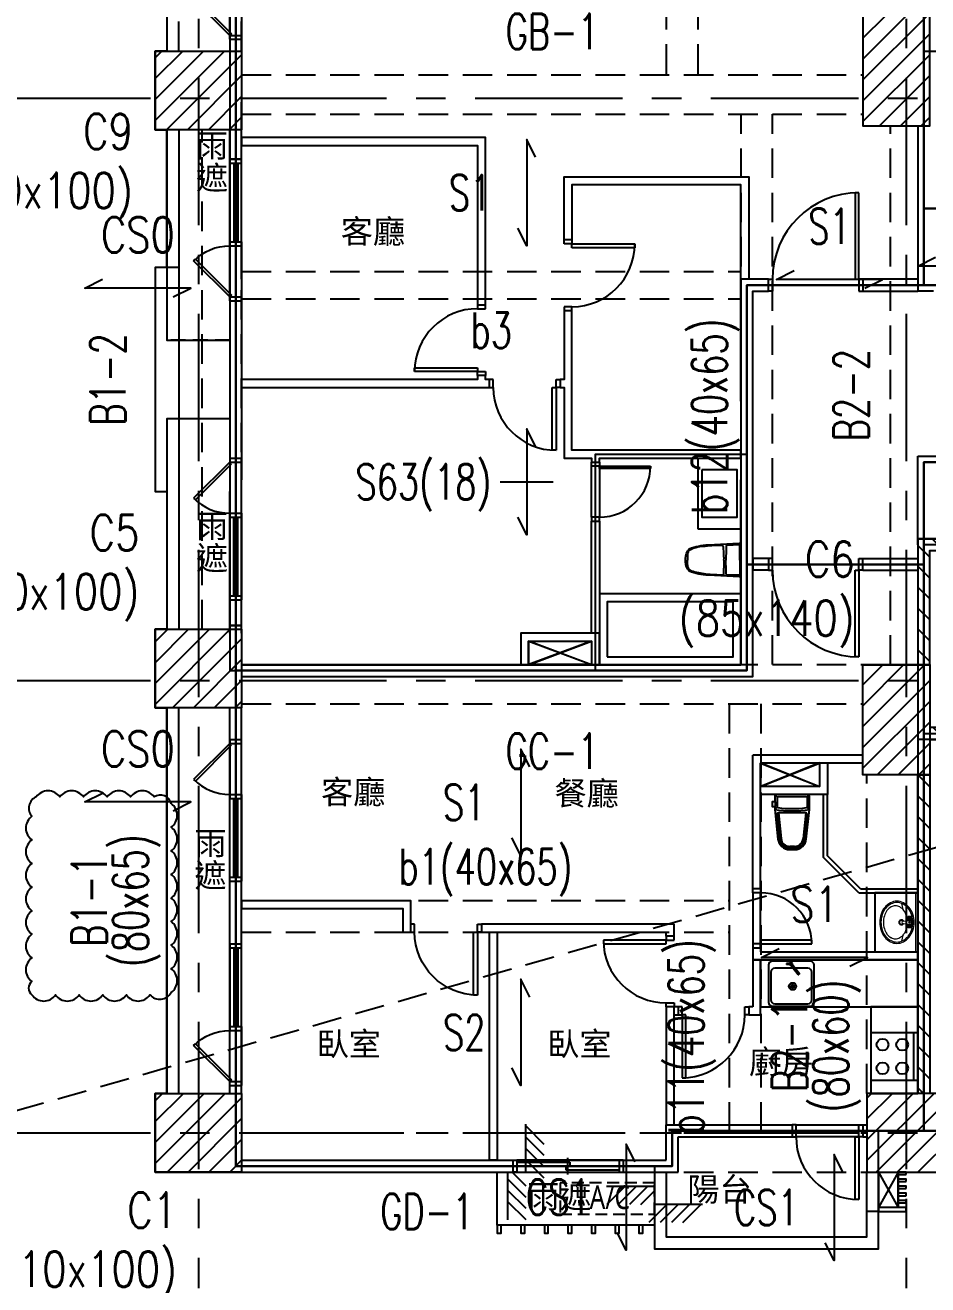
# Model space of a CAD drawing. Header units: millimetres. Extents: x -3377 to 119122, y -22007 to 15479.
# Drawn here: x 64131 to 65279, y 801 to 2402 of the extents above; entities that cross this region are included whole.
import ezdxf
from ezdxf.enums import TextEntityAlignment as Align

# ---------------------------------------------------------------- set-up
doc = ezdxf.new("R2010")
doc.units = ezdxf.units.MM
doc.header["$LTSCALE"] = 150
doc.header["$MEASUREMENT"] = 0
for name, pattern in [('11', [0.15, 0.1, -0.05]), ('CENTER', [2, 1.25, -0.25, 0.25, -0.25]), ('HIDDEN', [0.375, 0.25, -0.125]), ('HIDDEN2', [0.1875, 0.125, -0.0625])]:
    doc.linetypes.add(name, pattern=pattern)
doc.layers.get('0').update_dxf_attribs({"plot": 0})
for name, color, linetype in [('A-10-OTHER', 7, 'Continuous'), ('area2', 6, 'Continuous'), ('ASSLN', 8, 'Continuous'), ('COL', 1, 'Continuous'), ('DIM1', 7, 'Continuous'), ('FIN', 5, 'Continuous'), ('OPEN', 4, 'Continuous'), ('S-COL', 7, 'Continuous'), ('S-COLB', 4, 'HIDDEN'), ('S-CONCWALL', 30, 'Continuous'), ('S-GRID', 1, 'CENTER'), ('S-HATCH-COL', 13, 'Continuous'), ('S-HATCH-CONCWALL', 161, 'Continuous'), ('S-OPEN', 13, 'Continuous'), ('S-RCBMB', 3, 'HIDDEN'), ('S-RCBMG', 2, 'HIDDEN'), ('S-SLAB', 5, 'Continuous'), ('S-SLABT', 2, 'Continuous'), ('S-TEXTB', 3, 'Continuous'), ('S-TEXTC', 3, 'Continuous'), ('S-TEXTG', 2, 'Continuous'), ('S-THIN', 201, 'Continuous'), ('TEXT', 2, 'Continuous'), ('TOIL', 6, 'Continuous'), ('TOILET', 141, 'Continuous'), ('WALL', 2, 'Continuous'), ('WALL2', 3, 'Continuous'), ('WALL3', 4, 'Continuous')]:
    doc.layers.add(name, color=color, linetype=linetype)
for name, color, linetype, plot in [('AREA', 3, 'Continuous', False), ('S-ARCH', 252, 'Continuous', False), ('S-CLOUD_20220217(結構依建築圖2022-0216修改)', 4, 'Continuous', False), ('機電', 11, 'Continuous', False)]:
    doc.layers.add(name, color=color, linetype=linetype, plot=plot)
doc.styles.add('3E', font='simplex.shx', dxfattribs={"width": 0.8, "height": 45, "bigfont": 'dayus.shx'})
doc.styles.add('CS4', font='romans.shx', dxfattribs={"width": 0.7, "height": 45, "bigfont": 'lsp.shx'})
doc.styles.add('HH', font='')
doc.styles.add('HHV', font='')
doc.styles.get('HH').set_extended_font_data('Microsoft JhengHei')
doc.styles.get('HHV').set_extended_font_data('@微軟正黑體')

# ---------------------------------------------------------------- blocks, each defined once
blk = doc.blocks.new('LINE(2)')
at = {"layer": 'S-GRID'}
for points in [[(-8310.87, -344.9), (-8310.87, -3083.41)], [(-7410.87, -344.9), (-7410.87, -3083.41)], [(-8859.11, -1570.91), (-5430.87, -1570.91)], [(-8859.11, -2310.91), (-5430.87, -2310.91)], [(-8859.11, -2885.91), (-5430.87, -2885.91)]]:
    blk.add_lwpolyline(points, dxfattribs=at)
blk = doc.blocks.new('COL(2F-16F)')
for points in [[(-7380.9, -1465.9), (-7465.9, -1465.9), (-7465.9, -1605.9), (-7380.9, -1605.9)], [(-8365.9, -1510.9), (-8255.9, -1510.9), (-8255.9, -1610.9), (-8365.9, -1610.9)], [(-8365.9, -2245.9), (-8255.9, -2245.9), (-8255.9, -2345.9), (-8365.9, -2345.9)], [(-7465.9, -2290.9), (-7380.9, -2290.9), (-7380.9, -2430.9), (-7465.9, -2430.9)], [(-8365.9, -2835.9), (-8255.9, -2835.9), (-8255.9, -2935.9), (-8365.9, -2935.9)], [(-7350.9, -2835.9), (-7460.9, -2835.9), (-7460.9, -2935.9), (-7350.9, -2935.9)]]:
    blk.add_lwpolyline(points, close=True)
blk = doc.blocks.new('WALL(15F-16F)')
for points in [[(-7265.9, -1510.9), (-6645.9, -1510.9), (-6645.9, -1525.9), (-7265.9, -1525.9)], [(-7395.9, -2430.9), (-7380.9, -2430.9), (-7380.9, -2835.9), (-7395.9, -2835.9)]]:
    blk.add_lwpolyline(points, close=True)
for points in [[(-6633.4, -1800.9), (-7250.9, -1800.9), (-7250.9, -1625.9), (-7265.9, -1625.9), (-7265.9, -1815.9), (-6618.4, -1815.9), (-6618.4, -1605.9), (-6633.4, -1605.9)], [(-6633.4, -1605.9), (-6633.4, -1800.9)], [(-6633.4, -1740.9), (-6693.4, -1800.9)], [(-6633.4, -1740.9), (-6633.4, -1800.9), (-6693.4, -1800.9)], [(-7380.9, -2290.9), (-7380.9, -2145.9), (-7125.9, -2145.9), (-7125.9, -2203.4), (-7110.9, -2203.4), (-7110.9, -2130.9), (-7395.9, -2130.9), (-7395.9, -2290.9), (-7380.9, -2290.9)], [(-6630.9, -2290.9), (-6630.9, -2145.9), (-6900.9, -2145.9), (-6900.9, -2210.9), (-6885.9, -2210.9), (-6885.9, -2160.9), (-6645.9, -2160.9), (-6645.9, -2290.9), (-6630.9, -2290.9)], [(-7380.9, -2385.9), (-7110.9, -2385.9), (-7110.9, -2313.4), (-7125.9, -2313.4), (-7125.9, -2370.9), (-7380.9, -2370.9), (-7380.9, -2385.9)], [(-7350.9, -2875.9), (-7125.9, -2875.9), (-7125.9, -2485.9), (-7110.9, -2485.9), (-7110.9, -2890.9), (-7350.9, -2890.9), (-7350.9, -2875.9)]]:
    blk.add_lwpolyline(points)
at = {"elevation": 1.1}
blk.add_lwpolyline([(-6645.9, -2370.9), (-6885.9, -2370.9), (-6885.9, -2320.9), (-6900.9, -2320.9), (-6900.9, -2385.9), (-6645.9, -2385.9), (-6645.9, -2370.9)], dxfattribs=at)
blk = doc.blocks.new('DwFm')
at = {"layer": 'DEFPOINTS', "color": 252, "linetype": 'HIDDEN'}
blk.add_lwpolyline([(-6560.9, -6171), (-12110.4, -7760.1)], dxfattribs=at)
blk = doc.blocks.new('$PDS00100RS06Y00DW0000DW10')
at = {"color": 0, "linetype": 'Continuous'}
for p, q in [((40, 85), (35, 85)), ((35, 85), (35, 5)), ((40, 5), (40, 85)), ((-45, 5), (-40, 5)), ((-40, 5), (-40, -5)), ((35, 5), (40, 5)), ((45, 5), (40, 5)), ((40, 5), (40, -5)), ((-40, -5), (-45, -5)), ((40, -5), (45, -5))]:
    blk.add_line(p, q, dxfattribs=at)
blk.add_arc((40, 5), 80, 90, 180, dxfattribs=at)
blk = doc.blocks.new('$PWS001115O08HK0DW0000DW2')
at = {"color": 0, "linetype": 'Continuous'}
for p, q in [((-55, 7.5), (-50, 7.5)), ((-50, 7.5), (-50, -7.5)), ((50, 7.5), (-50, 7.5)), ((50, 2.5), (-50, 2.5)), ((55, 7.5), (50, 7.5)), ((50, 7.5), (50, -7.5)), ((-50, -7.5), (-55, -7.5)), ((50, -2.5), (-50, -2.5)), ((-50, -7.5), (50, -7.5)), ((50, -7.5), (55, -7.5))]:
    blk.add_line(p, q, dxfattribs=at)
blk = doc.blocks.new('$PDS002515O05SC0DW00008C10')
at = {"color": 0, "linetype": 'Continuous', "lineweight": -2}
for p, q in [((-13.5, 53.5), (-15.6, 51.3)), ((-15.6, 51.3), (30.4, 5.4)), ((32.5, 7.5), (-13.5, 53.5)), ((-37.5, 7.5), (-32.5, 7.5)), ((-32.5, 7.5), (-32.5, -7.5)), ((32.5, 7.5), (-32.5, 7.5)), ((30.4, 5.4), (32.5, 7.5)), ((37.5, 7.5), (32.5, 7.5)), ((32.5, 7.5), (32.5, -7.5)), ((-32.5, -7.5), (-37.5, -7.5)), ((-32.5, -7.5), (32.5, -7.5)), ((32.5, -7.5), (37.5, -7.5))]:
    blk.add_line(p, q, dxfattribs=at)
blk.add_arc((32.5, 7.5), 65, 135, 180, dxfattribs=at)
blk = doc.blocks.new('A$C16E17CE1')
at = {"color": 252}
for p, q in [((-1790, 1245), (-1790, 780)), ((-1790, 505), (-1790, 680)), ((-1775, 680), (-1775, 505)), ((-1775, 680), (-1775, 45)), ((-1790, 220), (-1790, 45)), ((-1330, 0), (-1250, 30)), ((-1250, 0), (-1330, 30)), ((-1790, -545), (-1790, -55)), ((-1775, -545), (-1775, -55)), ((-1035, -125), (-960, -155)), ((-1035, -155), (-960, -125))]:
    blk.add_line(p, q, dxfattribs=at)
at = {"color": 252, "linetype": 'HIDDEN2'}
for p, q in [((-1710, 412.5), (-1790, 412.5)), ((-1710, 312.5), (-1790, 312.5))]:
    blk.add_line(p, q, dxfattribs=at)
at = {"color": 252}
for points in [[(-1775, 505), (-1805, 505), (-1805, 220), (-1790, 220)], [(-885, -645), (-860, -645), (-860, -690), (-885, -690), (-885, -645), (-860, -690), (-860, -645), (-885, -690)]]:
    blk.add_lwpolyline(points, dxfattribs=at)
for points in [[(-890, -365), (-835, -365), (-835, -290), (-845, -290), (-845, -290), (-890, -290)], [(-1170, -645), (-1170, -712.5), (-1370, -712.5), (-1370, -645)]]:
    blk.add_lwpolyline(points, close=True, dxfattribs=at)
at = {"layer": 'A-10-OTHER', "color": 252}
for points in [[(-1370, -712.5), (-1370, -722.5), (-1365, -722.5), (-1365, -712.5)], [(-1340, -712.5), (-1340, -722.5), (-1335, -722.5), (-1335, -712.5)], [(-1310, -712.5), (-1310, -722.5), (-1305, -722.5), (-1305, -712.5)], [(-1280, -712.5), (-1280, -722.5), (-1275, -722.5), (-1275, -712.5)], [(-1250, -712.5), (-1250, -722.5), (-1245, -722.5), (-1245, -712.5)], [(-1220, -712.5), (-1220, -722.5), (-1215, -722.5), (-1215, -712.5)], [(-1190, -712.5), (-1190, -722.5), (-1185, -722.5), (-1185, -712.5)]]:
    blk.add_lwpolyline(points, close=True, dxfattribs=at)
at = {"layer": 'AREA', "color": 252}
for points in [[(-1790, 1245), (-1790, 780), (-1710, 780), (-1710, 680), (-1790, 680), (-1790, 462.5), (-1790, 412.5), (-1710, 412.5), (-1710, 312.5), (-1790, 312.5), (-1790, 45), (-1710, 45), (-1710, -7.5), (-1052.5, -7.5), (-1052.5, 482.5), (-827.5, 482.5), (-827.5, 780), (-820, 780)], [(-1710, 1245), (-1710, 780), (-1710, 780), (-1710, 680), (-1710, 680), (-1710, 462.5), (-1710, 412.5), (-1710, 412.5), (-1710, 312.5), (-1710, 312.5), (-1710, 45), (-1710, 45), (-1710, -7.5), (-1052.5, -7.5), (-1052.5, 482.5), (-827.5, 482.5), (-827.5, 780), (-820, 780)], [(-557.5, -592.5), (-827.5, -592.5), (-885, -592.5), (-1147.5, -592.5), (-1147.5, -637.5), (-1170, -637.5), (-1702.5, -637.5), (-1702.5, -7.5), (-1702.5, 1337.5), (-1162.5, 1337.5), (-1162.5, 1252.5), (-827.5, 1252.5), (-827.5, 1012.5), (-827.5, 1012.5), (-827.5, 772.5), (-827.5, 772.5), (-827.5, 580), (-827.5, 580), (-697.5, 580)], [(-65, 257.5), (-827.5, 257.5), (-827.5, -592.5), (-557.5, -592.5), (-557.5, -252.5), (-332.5, -252.5), (-332.5, 137.5), (-65, 137.5), (-65, 257.5)]]:
    blk.add_lwpolyline(points, dxfattribs=at)
for points in [[(-1052.5, -7.5), (-1052.5, 482.5), (-827.5, 482.5), (-827.5, 772.5), (-827.5, 772.5), (-827.5, 1012.5), (-827.5, 1012.5), (-827.5, 1252.5), (-1162.5, 1252.5), (-1162.5, 1337.5), (-1702.5, 1337.5), (-1702.5, -7.5)], [(-697.5, 580), (-827.5, 580), (-827.5, 780), (-697.5, 780)], [(-697.5, 580), (-827.5, 580), (-827.5, 482.5), (-697.5, 482.5)], [(-65, 482.5), (-697.5, 482.5), (-827.5, 482.5), (-827.5, 482.5), (-1052.5, 482.5), (-1052.5, 127.5), (-1052.5, 127.5), (-827.5, 127.5), (-827.5, 152.5), (-827.5, 257.5), (-557.5, 257.5), (-330, 257.5), (-65, 257.5), (-65, 257.5), (-65, 482.5)], [(-1147.5, -637.5), (-1147.5, -592.5), (-885, -592.5), (-827.5, -592.5), (-827.5, -87.5), (-827.5, 127.5), (-1052.5, 127.5), (-1052.5, -7.5), (-1702.5, -7.5), (-1702.5, -637.5), (-1170, -637.5)], [(-885, -742.5), (-885, -592.5), (-1147.5, -592.5), (-1147.5, -637.5), (-1170, -637.5), (-1170, -742.5)]]:
    blk.add_lwpolyline(points, close=True, dxfattribs=at)
at = {"layer": 'area2', "color": 252}
for points in [[(-1052.5, -7.5), (-1052.5, -7.5), (-1052.5, 482.5), (-1052.5, 482.5), (-1052.5, 482.5), (-827.5, 482.5), (-827.5, 482.5), (-827.5, 482.5), (-827.5, 1252.5), (-827.5, 1252.5), (-827.5, 1252.5), (-827.5, 1252.5), (-827.5, 1252.5), (-827.5, 1252.5), (-1162.5, 1252.5), (-1162.5, 1337.5), (-1162.5, 1337.5), (-1702.5, 1337.5), (-1702.5, -7.5), (-1052.5, -7.5), (-1052.5, -7.5)], [(-557.5, 152.5), (-827.5, 152.5), (-827.5, -87.5), (-557.5, -87.5)], [(-1147.5, -637.5), (-1147.5, -592.5), (-885, -592.5), (-827.5, -592.5), (-827.5, -87.5), (-827.5, 127.5), (-1052.5, 127.5), (-1052.5, -7.5), (-1702.5, -7.5), (-1702.5, -637.5), (-1170, -637.5)]]:
    blk.add_lwpolyline(points, close=True, dxfattribs=at)
at = {"layer": 'ASSLN', "color": 252}
for points in [[(-850, -648), (-850, -645), (-860, -645), (-860, -648)], [(-850, -657), (-850, -654), (-860, -654), (-860, -657)], [(-850, -666), (-850, -663), (-860, -663), (-860, -666)], [(-850, -675), (-850, -672), (-860, -672), (-860, -675)], [(-850, -684), (-850, -681), (-860, -681), (-860, -684)], [(-850, -690), (-885, -690), (-885, -695), (-850, -695)]]:
    blk.add_lwpolyline(points, close=True, dxfattribs=at)
at = {"layer": 'COL', "color": 252}
for points in [[(-820, 825), (-905, 825), (-905, 685), (-820, 685)], [(-1805, 780), (-1695, 780), (-1695, 680), (-1805, 680)], [(-1805, 45), (-1695, 45), (-1695, -55), (-1805, -55)], [(-905, 0), (-820, 0), (-820, -140), (-905, -140)], [(-1805, -545), (-1695, -545), (-1695, -645), (-1805, -645)], [(-790, -545), (-900, -545), (-900, -645), (-790, -645)]]:
    blk.add_lwpolyline(points, close=True, dxfattribs=at)
at = {"layer": 'DIM1', "color": 252}
blk.add_lwpolyline([(-1052.5, 267.5), (-1052.5, -6.5), (-1052.5, -7.5), (-1245, -7.5), (-1245, 267.5), (-1052.5, 267.5)], dxfattribs=at)
at = {"layer": 'FIN', "color": 252}
for p, q in [((-1025, -382), (-1025, -429)), ((-972, -377), (-1020, -377)), ((-998.2, -380), (-1002.2, -380)), ((-1002.2, -380), (-1002.2, -381)), ((-998.1, -381), (-1002.2, -381)), ((-998.2, -382), (-994.9, -378.7)), ((-994.9, -382), (-998.2, -378.7)), ((-996.5, -382), (-987.3, -393.8)), ((-994.9, -380.8), (-985.8, -392.5)), ((-967, -429), (-967, -382)), ((-1022, -391), (-1022, -426)), ((-975, -386), (-1017, -386)), ((-986.5, -391.5), (-988.1, -392.8)), ((-985.8, -393.2), (-986.6, -393.9)), ((-970, -426), (-970, -391)), ((-996, -410.5), (-992.7, -407.2)), ((-992.7, -410.5), (-996, -407.2)), ((-994.4, -411.2), (-994.4, -406.5)), ((-1017, -431), (-975, -431)), ((-1020, -434), (-972, -434)), ((-835, -468), (-895, -468)), ((-895, -468), (-895, -528)), ((-840, -528), (-840, -468)), ((-835, -528), (-835, -468)), ((-895, -528), (-835, -528))]:
    blk.add_line(p, q, dxfattribs=at)
for points in [[(-1035, -435), (-835, -435), (-835, -375), (-1035, -375)], [(-895, -435), (-895, -545), (-835, -545), (-835, -435)]]:
    blk.add_lwpolyline(points, close=True, dxfattribs=at)
blk.add_lwpolyline([(-1035, -435), (-895, -435), (-895, -545)], dxfattribs=at)
for centre, radius in [((-996.6, -380.3), 1.7), ((-994.4, -408.9), 4.63), ((-994.4, -408.9), 2.34), ((-880, -483), 7.5), ((-855, -483), 7.5), ((-880, -513), 7.5), ((-855, -513), 7.5)]:
    blk.add_circle(centre, radius, dxfattribs=at)
for centre, radius, start, end in [((-1020, -382), 5, 90, 180), ((-972, -382), 5, 0, 90), ((-1017, -391), 5, 90, 180), ((-986.9, -393.5), 0.5, 217.959, 307.959), ((-986.1, -392.9), 0.5, 307.959, 37.959), ((-975, -391), 5, 0, 90), ((-1020, -429), 5, 180, 270), ((-1017, -426), 5, 180, 270), ((-975, -426), 5, 270, 0), ((-972, -429), 5, 270, 0)]:
    blk.add_arc(centre, radius, start, end, dxfattribs=at)
at = {"layer": 'OPEN', "color": 252, "linetype": 'Continuous'}
for p, q in [((-910, 600), (-915, 600)), ((-915, 600), (-915, 490)), ((-910, 490), (-910, 600)), ((-1285, 535), (-1285, 540)), ((-1275, 535), (-1285, 535)), ((-1275, 540), (-1275, 535)), ((-1275, 535), (-1195, 535)), ((-1275, 530), (-1275, 535)), ((-1195, 530), (-1275, 530)), ((-1195, 535), (-1195, 530)), ((-1025, 490), (-1020, 490)), ((-1020, 490), (-1020, 475)), ((-915, 490), (-910, 490)), ((-905, 490), (-910, 490)), ((-910, 490), (-910, 475)), ((-1020, 475), (-1025, 475)), ((-910, 475), (-905, 475)), ((-1395, 457.5), (-1395, 452.5)), ((-1395, 452.5), (-1385, 452.5)), ((-1385, 452.5), (-1385, 457.5)), ((-1275, 455), (-1285, 455)), ((-1285, 455), (-1285, 450)), ((-1275, 450), (-1275, 455)), ((-1475, 372.5), (-1475, 377.5)), ((-1475, 377.5), (-1395, 377.5)), ((-1395, 372.5), (-1475, 372.5)), ((-1395, 377.5), (-1395, 372.5)), ((-1395, 367.5), (-1395, 372.5)), ((-1395, 372.5), (-1385, 372.5)), ((-1385, 372.5), (-1385, 367.5)), ((-1375, 362.5), (-1380, 362.5)), ((-1380, 352.5), (-1375, 352.5)), ((-1375, 352.5), (-1375, 362.5)), ((-1300, 272.5), (-1300, 352.5)), ((-1300, 352.5), (-1295, 352.5)), ((-1295, 352.5), (-1295, 362.5)), ((-1295, 362.5), (-1290, 362.5)), ((-1290, 352.5), (-1295, 352.5)), ((-1295, 352.5), (-1295, 272.5)), ((-1295, 272.5), (-1300, 272.5)), ((-1250, 252.5), (-1250, 257.5)), ((-1240, 257.5), (-1240, 252.5)), ((-1240, 252.5), (-1250, 252.5)), ((-1250, 187.5), (-1250, 252.5)), ((-1240, 252.5), (-1240, 187.5)), ((-1240, 252.5), (-1175, 252.5)), ((-1240, 249.5), (-1240, 252.5)), ((-1175, 249.5), (-1240, 249.5)), ((-1175, 252.5), (-1175, 249.5)), ((-1240, 187.5), (-1250, 187.5)), ((-1250, 187.5), (-1250, 182.5)), ((-1240, 182.5), (-1240, 187.5)), ((-1020, 135), (-1025, 135)), ((-1020, 120), (-1020, 135)), ((-910, 120), (-910, 135)), ((-910, 135), (-905, 135)), ((-1025, 120), (-1020, 120)), ((-915, 10), (-915, 120)), ((-915, 120), (-910, 120)), ((-905, 120), (-910, 120)), ((-910, 120), (-910, 10)), ((-910, 10), (-915, 10)), ((-1045, -290), (-1045, -285)), ((-1035, -285), (-1035, -290)), ((-1035, -290), (-1045, -290)), ((-1045, -290), (-1045, -355)), ((-1035, -355), (-1035, -290)), ((-1155, -350, 0), (-1235, -350, 0)), ((-1235, -350, 0), (-1235, -355, 0)), ((-1155, -345, 0), (-1155, -350, 0)), ((-1155, -350, 0), (-1145, -350, 0)), ((-1155, -355, 0), (-1155, -350, 0)), ((-1145, -350, 0), (-1145, -345, 0)), ((-970, -350), (-1035, -350)), ((-1035, -350), (-1035, -355)), ((-970, -355), (-970, -350)), ((-1235, -355, 0), (-1155, -355, 0)), ((-1035, -355), (-1045, -355)), ((-1045, -355), (-1045, -360)), ((-1035, -360), (-1035, -355)), ((-1035, -355), (-970, -355)), ((-1155, -435, 0), (-1155, -430, 0)), ((-1155, -430, 0), (-1145, -430, 0)), ((-1145, -430, 0), (-1145, -435, 0)), ((-1135, -435, 0), (-1140, -435, 0)), ((-1140, -445, 0), (-1135, -445, 0)), ((-1135, -445, 0), (-1135, -435, 0)), ((-1135, -445, 0), (-1135, -525, 0)), ((-1130, -445, 0), (-1135, -445, 0)), ((-1130, -525, 0), (-1130, -445, 0)), ((-1055, -445, 0), (-1055, -435, 0)), ((-1055, -435, 0), (-1050, -435, 0)), ((-1050, -445, 0), (-1055, -445, 0)), ((-1135, -525, 0), (-1130, -525, 0)), ((-990, -585), (-995, -585)), ((-990, -600), (-990, -585)), ((-990, -585), (-910, -585)), ((-910, -600), (-910, -585)), ((-910, -585), (-905, -585)), ((-995, -600), (-990, -600)), ((-910, -600), (-990, -600)), ((-915, -680), (-915, -600)), ((-915, -600), (-910, -600)), ((-905, -600), (-910, -600)), ((-910, -600), (-910, -680)), ((-1350, -630), (-1345, -630)), ((-1345, -630), (-1345, -645)), ((-1215, -630), (-1345, -630)), ((-1345, -632.5), (-1277.5, -632.5)), ((-1215, -637.5), (-1345, -637.5)), ((-1282.5, -642.5), (-1282.5, -637.5)), ((-1280, -648), (-1280, -627)), ((-1277.5, -632.5), (-1277.5, -637.5)), ((-1210, -630), (-1215, -630)), ((-1215, -630), (-1215, -645)), ((-1345, -645), (-1350, -645)), ((-1345, -645), (-1215, -645)), ((-1215, -642.5), (-1282.5, -642.5)), ((-1215, -645), (-1210, -645)), ((-910, -680), (-915, -680))]:
    blk.add_line(p, q, dxfattribs=at)
for centre, radius, start, end in [((-910, 490), 110, 90, 180), ((-1275, 535), 80, 270, 0), ((-1395, 372.5), 80, 90, 180), ((-1295, 352.5), 80, 180, 270), ((-1240, 252.5), 65, 270, 0), ((-910, 120), 110, 180, 270), ((-1035, -355), 65, 0, 90), ((-1155, -350, 0), 80, 180, 270), ((-1135, -445, 0), 80, 270, 0), ((-910, -600), 80, 180, 270)]:
    blk.add_arc(centre, radius, start, end, dxfattribs=at)
at = {"layer": 'TOIL', "color": 252}
for p, q in [((-1115, 262.5), (-1115, 172.5)), ((-1128, 139.2), (-1128, 133)), ((-1128, 126.8), (-1128, 133)), ((-1240, 0), (-1060, 0)), ((-1016.4, -174.4, 0), (-1017, -174.4, 0)), ((-1013.7, -168.3, 0), (-1016.4, -165.6, 0)), ((-1016.4, -174.4, 0), (-1016.4, -180.4, 0)), ((-1014, -169, 0), (-1014, -180.6, 0)), ((-977, -168, 0), (-1013, -168, 0)), ((-976.3, -168.3, 0), (-973.6, -165.6, 0)), ((-976, -169, 0), (-976, -180.6, 0)), ((-955, -245), (-955, -165)), ((-950, -242.9), (-950, -165)), ((-1016.4, -180.4, 0), (-1017, -180.4, 0)), ((-1013.8, -181.3, 0), (-1017, -184, 0)), ((-1016.4, -180.4, 0), (-1016.4, -180.4, 0)), ((-1016.4, -180.4, 0), (-1016.4, -180.4, 0)), ((-1016.4, -180.4, 0), (-1016.4, -180.4, 0)), ((-1016.4, -180.4, 0), (-1016.4, -180.4, 0)), ((-1014.3, -190.7, 0), (-1011.1, -221.4, 0)), ((-1012.5, -188.5, 0), (-1009.1, -221.1, 0)), ((-977.7, -188.5, 0), (-1012.3, -188.5, 0)), ((-977.5, -188.5, 0), (-980.9, -221.1, 0)), ((-975.7, -190.7, 0), (-978.9, -221.4, 0)), ((-976.2, -181.3, 0), (-973, -184, 0)), ((-991.9, -231, 0), (-998.1, -231, 0)), ((-991.9, -233, 0), (-998.1, -233, 0)), ((-910, -290), (-955, -245)), ((-907.9, -285), (-950, -242.9)), ((-907.9, -285), (-835, -285)), ((-910, -290), (-835, -290))]:
    blk.add_line(p, q, dxfattribs=at)
for points in [[(-1110, 247.5), (-1110, 187.5), (-1065, 187.5), (-1065, 247.5)], [(-1230, 10), (-1070, 10), (-1070, 80), (-1230, 80)]]:
    blk.add_lwpolyline(points, close=True, dxfattribs=at)
for points in [[(-1115, 172.5), (-1060, 172.5)], [(-1240, 0), (-1060, 0), (-1060, 90), (-1240, 90), (-1240, 0)]]:
    blk.add_lwpolyline(points, dxfattribs=at)
for points in [[(-1130.6, 135.1, -0.194459), (-1125.7, 147.3, -0.07596), (-1101.7, 152.4), (-1062.5, 154.5), (-1060, 152.3), (-1060, 112.7), (-1062.5, 111.5), (-1101.5, 113.6, -0.07596), (-1125.7, 118.7, -0.194459), (-1130.6, 130.9)], [(-1017, -174.4), (-1020.4, -174.4), (-1020.4, -180.4), (-1017, -180.4), (-1017, -184), (-1013, -221.6, 0.383798), (-998.1, -235), (-991.9, -235, 0.383798), (-977, -221.6), (-973, -184), (-973, -167, 0.414214), (-975, -165), (-1015, -165, 0.414214), (-1017, -167)]]:
    blk.add_lwpolyline(points, format="xyb", close=True, dxfattribs=at)
for points in [[(-1061.3, 133), (-1061.3, 151.4, 0.332674), (-1061.9, 152.2), (-1078, 151.6, 0.271876), (-1078.7, 151.1, 0.013613), (-1079.1, 133, 43.172872)], [(-1061.3, 133), (-1061.3, 114.6, -0.332674), (-1061.9, 113.8), (-1078, 114.4, -0.271876), (-1078.7, 114.9, -0.013613), (-1079.1, 133, -43.172872)]]:
    blk.add_lwpolyline(points, format="xyb", dxfattribs=at)
for centre, radius, start, end in [((-1121.4, 140), 6.62, 112.881, 186.9927), ((-1105.8, 110.1), 40.3, 89.7388, 116.8929), ((-1088, -21.7), 173.1, 88.2114, 95.8192), ((-1203.1, 135.9), 121.5, 358.6098, 7.2474), ((-497.1, 109.5), 585.1, 177.7018, 179.5191), ((-1121.1, 126.1), 6.93, 173.869, 252.5206), ((-1097.7, 194.8), 79.5, 251.2752, 264.7588), ((-1085.5, 277.6), 163.2, 263.1505, 271.169), ((-1013, -169, 0), 1, 90, 180), ((-977, -169, 0), 1, 0, 90), ((-995, -64, 0), 122, 259.6111, 280.3889), ((-1012.3, -190.5, 0), 2, 90, 186.0132), ((-1013, -180.6, 0), 1, 180, 261.2257), ((-995, -64, 0), 119, 261.2257, 278.7743), ((-977.7, -190.5, 0), 2, 353.9868, 90), ((-977, -180.6, 0), 1, 278.7743, 0), ((-998.1, -220, 0), 13, 186.0132, 270), ((-998.1, -220, 0), 11, 186.0132, 270), ((-991.9, -220, 0), 11, 270, 353.9868), ((-991.9, -220, 0), 13, 270, 353.9868)]:
    blk.add_arc(centre, radius, start, end, dxfattribs=at)
at = {"layer": 'TOILET', "color": 252, "lineweight": 13}
for p, q in [((-890, -290), (-890, -365)), ((-835, -290), (-890, -290)), ((-856, -303.4), (-854.1, -311.1)), ((-838, -290), (-838, -365)), ((-835, -365), (-835, -290)), ((-853.8, -325.9), (-843.1, -325.1)), ((-853.8, -329.1), (-843.1, -329.9)), ((-843.1, -320.3), (-847.9, -320.3)), ((-847.9, -320.3), (-847.9, -325.5)), ((-843.1, -322.7), (-847.9, -322.7)), ((-847.9, -329.5), (-847.9, -334.7)), ((-843.1, -332.3), (-847.9, -332.3)), ((-843.1, -334.7), (-847.9, -334.7)), ((-847.2, -321), (-843.8, -324.4)), ((-847.2, -324.4), (-843.8, -321)), ((-847.2, -330.6), (-843.8, -334)), ((-847.2, -334), (-843.8, -330.6)), ((-845.5, -320.3), (-845.5, -325.1)), ((-845.5, -329.9), (-845.5, -334.7)), ((-843.1, -320.3), (-843.1, -334.7)), ((-854.1, -343.9), (-856, -351.6)), ((-835, -365), (-890, -365))]:
    blk.add_line(p, q, dxfattribs=at)
for centre, radius in [((-845.5, -322.7), 2.39), ((-845.5, -332.3), 2.39), ((-845.5, -327.5), 0.955)]:
    blk.add_circle(centre, radius, dxfattribs=at)
for centre, radius, start, end in [((-859.6, -323.1), 22.8, 116.7598, 140.5993), ((-859.6, -323.1), 21.2, 116.7598, 140.5993), ((-861.7, -318.9), 18.2, 89.9999, 116.7599), ((-861.7, -318.9), 16.5, 89.9999, 116.7599), ((-861.7, -318.9), 18.2, 63.2399, 89.9999), ((-861.7, -318.9), 16.5, 63.2399, 89.9999), ((-863.8, -323.1), 21.2, 39.4005, 63.24), ((-863.8, -323.1), 22.8, 39.4005, 63.24), ((-851.2, -327.5), 32.4, 161.2092, 179.9999), ((-851.2, -327.5), 30.8, 161.2092, 179.9999), ((-856.4, -325.7), 27, 140.5992, 161.2092), ((-856.4, -325.7), 25.4, 140.5992, 161.2092), ((-850.1, -327.5), 28.8, 163.2351, 179.9999), ((-856.8, -325.5), 21.8, 143.9725, 163.2352), ((-861, -322.4), 16.6, 119.6632, 143.9726), ((-863.6, -317.8), 11.3, 89.9999, 119.6633), ((-863.6, -317.8), 11.3, 60.3365, 89.9999), ((-866.3, -322.4), 16.6, 36.0272, 60.3365), ((-870.5, -325.5), 21.8, 16.7646, 36.0273), ((-877.1, -327.5), 28.8, 3.9271, 16.7646), ((-867.1, -325.7), 25.4, 18.7906, 39.4005), ((-867.1, -325.7), 27, 18.7906, 39.4006), ((-872.2, -327.5), 30.8, 359.9999, 18.7906), ((-872.2, -327.5), 32.4, 359.9999, 18.7906), ((-851.2, -327.5), 32.4, 179.9999, 198.7906), ((-851.2, -327.5), 30.8, 179.9999, 198.7906), ((-850.1, -327.5), 28.8, 179.9999, 196.7647), ((-856.8, -329.5), 21.8, 196.7646, 216.0273), ((-856, -327.5), 3.34, 28.7782, 331.2216), ((-856, -327.5), 2.39, 39.0727, 320.927), ((-853.8, -327.5), 1.56, 89.9999, 269.9999), ((-870.5, -329.5), 21.8, 323.9725, 343.2352), ((-877.1, -327.5), 28.8, 343.2352, 356.0727), ((-872.2, -327.5), 30.8, 341.2092, 359.9999), ((-872.2, -327.5), 32.4, 341.2092, 359.9999), ((-856.4, -329.2), 27, 198.7906, 219.4005), ((-856.4, -329.2), 25.4, 198.7906, 219.4005), ((-859.6, -331.9), 22.8, 219.4005, 243.24), ((-859.6, -331.9), 21.2, 219.4005, 243.24), ((-861, -332.6), 16.6, 216.0272, 240.3365), ((-863.6, -337.2), 11.3, 240.3365, 269.9999), ((-861.7, -336.1), 16.5, 243.2399, 269.9999), ((-863.6, -337.2), 11.3, 269.9999, 299.6633), ((-861.7, -336.1), 16.5, 269.9999, 296.7599), ((-866.3, -332.6), 16.6, 299.6633, 323.9726), ((-863.8, -331.9), 21.2, 296.7598, 320.5993), ((-863.8, -331.9), 22.8, 296.7598, 320.5993), ((-867.1, -329.2), 25.4, 320.5992, 341.2092), ((-867.1, -329.2), 27, 320.5992, 341.2092), ((-861.7, -336.1), 18.2, 243.2399, 269.9999), ((-861.7, -336.1), 18.2, 269.9999, 296.7599)]:
    blk.add_arc(centre, radius, start, end, dxfattribs=at)
at = {"layer": 'WALL', "color": 252}
for p, q in [((-1710, 795), (-1710, 780)), ((-1710, 795), (-1695, 795)), ((-1695, 795), (-1695, 780)), ((-1695, 715), (-1695, 715)), ((-1695, 490), (-1695, 715)), ((-1695, 680), (-1710, 680)), ((-1710, 505), (-1710, 680)), ((-1710, 642.5), (-1695, 642.5)), ((-1695, 642.5), (-1710, 642.5)), ((-1710, 505), (-1710, 220)), ((-1710, 505), (-1710, 505)), ((-1695, 490), (-1695, 235)), ((-1695, 490), (-1695, 490)), ((-1060, 335), (-1060, 490)), ((-1025, 475), (-1025, 490)), ((-905, 490), (-905, 475)), ((-1045, 335), (-1045, 475)), ((-815, 475), (-835, 475)), ((-1710, 462.5), (-1695, 462.5)), ((-1710, 262.5), (-1695, 262.5)), ((-835, 152.5), (-835, 265)), ((-835, 265), (-535, 265)), ((-1695, 235), (-1695, 235)), ((-1695, 40), (-1695, 235)), ((-1060, 0), (-1060, 235)), ((-1045, -15), (-1045, 235)), ((-1710, 40), (-1710, 220)), ((-1710, 220), (-1710, 220)), ((-835, 160), (-550, 160)), ((-835, 160), (-835, -95)), ((-1045, 135), (-1045, 120)), ((-1045, 135), (-1045, 135)), ((-1025, 135), (-1045, 135)), ((-1025, 135), (-1025, 120)), ((-905, 135), (-835, 135)), ((-905, 120), (-905, 135)), ((-1045, 120), (-1045, 120)), ((-1025, 120), (-1045, 120)), ((-905, 120), (-835, 120)), ((-1710, 82.5), (-1695, 82.5)), ((-1695, 50), (-1710, 50)), ((-1710, 50), (-1695, 50)), ((-1695, 0), (-1060, 0)), ((-1695, 0), (-1060, 0)), ((-1695, -15), (-1045, -15)), ((-1695, -15), (-1045, -15)), ((-1710, -545), (-1710, -55)), ((-1695, -545), (-1695, -55)), ((-835, -77.5), (-835, -545)), ((-1710, -95), (-1695, -95)), ((-550, -95), (-835, -95)), ((-1710, -275), (-1695, -275)), ((-1710, -355), (-1695, -355)), ((-1710, -535), (-1695, -535)), ((-1155, -585), (-995, -585)), ((-1155, -630), (-1155, -585)), ((-995, -585), (-995, -600)), ((-905, -585), (-905, -600)), ((-905, -585), (-905, -585)), ((-905, -585), (-900, -585)), ((-1140, -600), (-995, -600)), ((-1140, -645), (-1140, -600)), ((-905, -600), (-905, -600)), ((-905, -600), (-900, -600)), ((-1695, -630), (-1155, -630)), ((-1350, -630), (-1350, -645)), ((-1210, -630), (-1210, -645)), ((-1695, -645), (-1140, -645))]:
    blk.add_line(p, q, dxfattribs=at)
for points in [[(-835, 685), (-835, 475)], [(-1025, 490), (-1060, 490), (-1060, 0), (-1695, 0)], [(-835, 490), (-905, 490)], [(-1695, -15), (-1045, -15), (-1045, 120), (-1045, 475), (-1025, 475)], [(-905, 475), (-835, 475)]]:
    blk.add_lwpolyline(points, dxfattribs=at)
for points in [[(-65, 482.5), (-697.5, 482.5), (-827.5, 482.5), (-827.5, 482.5), (-1052.5, 482.5), (-1052.5, 127.5), (-1052.5, 127.5), (-827.5, 127.5), (-827.5, 152.5), (-827.5, 257.5), (-557.5, 257.5), (-332.5, 257.5), (-330, 257.5), (-65, 257.5), (-65, 257.5), (-65, 482.5)], [(-900, -645), (-885, -645), (-885, -695), (-900, -695)]]:
    blk.add_lwpolyline(points, close=True, dxfattribs=at)
at = {"layer": 'WALL2', "color": 252}
for p, q in [((-905, -115), (-1045, -115)), ((-1045, -285), (-1045, -115)), ((-905, -125), (-1035, -125)), ((-1035, -285), (-1035, -125)), ((-960, -155), (-1035, -155)), ((-950, -165), (-1035, -165)), ((-1035, -285), (-1045, -285)), ((-1145, -330, 0), (-1390, -330, 0)), ((-1390, -330, 0), (-1390, -340, 0)), ((-1145, -340, 0), (-1145, -330, 0)), ((-1390, -340, 0), (-1155, -340, 0)), ((-1380, -630, 0), (-1380, -340, 0)), ((-1370, -340, 0), (-1370, -630, 0)), ((-1155, -345, 0), (-1155, -340, 0)), ((-1145, -345, 0), (-1155, -345, 0)), ((-1145, -345, 0), (-1145, -340, 0)), ((-1045, -360), (-1045, -375)), ((-1045, -360), (-1035, -360)), ((-1035, -360), (-1035, -365)), ((-1035, -365), (-835, -365)), ((-1045, -375), (-1045, -435, 0)), ((-1035, -375), (-1045, -375)), ((-1045, -375), (-835, -375)), ((-1035, -445, 0), (-1035, -375)), ((-1155, -435, 0), (-1155, -585, 0)), ((-1145, -435), (-1155, -435, 0)), ((-1145, -585, 0), (-1145, -435)), ((-1140, -435, 0), (-1145, -435, 0)), ((-1145, -445, 0), (-1140, -445, 0)), ((-1140, -435, 0), (-1140, -445, 0)), ((-1045, -435, 0), (-1050, -435, 0)), ((-1050, -435, 0), (-1050, -445, 0)), ((-1050, -445, 0), (-1045, -445, 0)), ((-1045, -445, 0), (-1035, -445, 0)), ((-1370, -630, 0), (-1380, -630, 0))]:
    blk.add_line(p, q, dxfattribs=at)
at = {"layer": 'WALL2', "color": 252, "linetype": 'Continuous'}
for p, q in [((-960, -125), (-960, -155)), ((-950, -125), (-950, -165))]:
    blk.add_line(p, q, dxfattribs=at)
at = {"layer": 'WALL2', "color": 252}
blk.add_lwpolyline([(-1702.5, 665), (-1702.5, 1337.5), (-1162.5, 1337.5), (-1162.5, 1252.5), (-827.5, 1252.5)], dxfattribs=at)
for points in [[(-1695, 660), (-1395, 660), (-1395, 457.5), (-1385, 457.5), (-1385, 670), (-1695, 670)], [(-1060, 490), (-1060, 610), (-1275, 610), (-1275, 540), (-1285, 540), (-1285, 620), (-1050, 620), (-1050, 490)], [(-1285, 450), (-1285, 362.5), (-1290, 362.5), (-1290, 352.5), (-1285, 352.5), (-1285, 262.5), (-1250, 262.5), (-1250, 257.5), (-1240, 257.5), (-1240, 262.5), (-1060, 262.5), (-1060, 272.5), (-1275, 272.5), (-1275, 450)], [(-1380, 352.5), (-1380, 362.5), (-1385, 362.5), (-1385, 367.5), (-1395, 367.5), (-1395, 362.5), (-1695, 362.5), (-1695, 352.5), (-1380, 352.5)], [(-1250, 182.5), (-1240, 182.5), (-1240, 40), (-1250, 40)], [(-1330, 0), (-1330, 30), (-1250, 30), (-1250, 0), (-1240, 0), (-1240, 40), (-1340, 40), (-1340, 0)]]:
    blk.add_lwpolyline(points, close=True, dxfattribs=at)
at = {"layer": 'WALL2', "color": 252, "elevation": 0}
blk.add_lwpolyline([(-1480, -340), (-1480, -300), (-1695, -300), (-1695, -310), (-1490, -310), (-1490, -340), (-1480, -340)], close=True, dxfattribs=at)
at = {"layer": 'WALL3', "color": 252}
for points in [[(-1170, -645), (-1170, -742.5), (-885, -742.5), (-885, -645)], [(-1155, -645), (-1155, -727.5), (-900, -727.5), (-900, -727.5), (-900, -645)]]:
    blk.add_lwpolyline(points, dxfattribs=at)
at = {"layer": '機電', "color": 252, "linetype": '11'}
blk.add_lwpolyline([(-1170, -698.7), (-1170, -658.7), (-1290, -658.7), (-1290, -698.7)], close=True, dxfattribs=at)
at = {"layer": 'OPEN', "color": 252, "lineweight": -2, "xscale": -1, "rotation": 90}
for p in [(-1702.5, 832.5), (-1702.5, 500), (-1702.5, -497.5)]:
    blk.add_blockref('$PDS002515O05SC0DW00008C10', p, dxfattribs=at)
at = {"layer": 'OPEN', "color": 252, "extrusion": (0, 0, -1), "xscale": -1, "zscale": -1, "rotation": 270}
for p in [(1702.5, 587.5), (1702.5, -410)]:
    blk.add_blockref('$PWS001115O08HK0DW0000DW2', p, dxfattribs=at)
at = {"layer": 'OPEN', "color": 252, "lineweight": -2, "rotation": 90.00000000000001}
for p in [(-1702.5, 225), (-1702.5, -132.5)]:
    blk.add_blockref('$PDS002515O05SC0DW00008C10', p, dxfattribs=at)
at = {"layer": 'OPEN', "color": 252, "extrusion": (0, 0, -1), "zscale": -1, "rotation": 270}
for p in [(1702.5, 137.5), (1702.5, -220)]:
    blk.add_blockref('$PWS001115O08HK0DW0000DW2', p, dxfattribs=at)
at = {"layer": 'OPEN', "color": 252, "xscale": -1, "rotation": 180}
blk.add_blockref('$PDS00100RS06Y00DW0000DW10', (-1435, -335, 0), dxfattribs=at)
at = {"layer": 'TEXT', "color": 252, "style": 'HHV'}
for p in [(-1748.2, 640.1), (-1748.2, 156.5), (-1750.2, -246.7)]:
    blk.add_text('雨遮', height=30, rotation=270, dxfattribs=at).set_placement(p, align=Align.CENTER)
at = {"layer": 'TEXT', "color": 252, "style": 'HH'}
for s, p in [('客廳', (-1528, 535.7)), ('客廳', (-1553.1, -176.8)), ('餐廳', (-1256.3, -178.5)), ('臥室', (-1558.8, -497.1)), ('臥室', (-1265.6, -497.1)), ('廚房', (-1008.9, -519.9)), ('雨遮', (-1291, -690.8)), ('陽台', (-1087.3, -681.8))]:
    blk.add_text(s, height=30, dxfattribs=at).set_placement(p, align=Align.CENTER)
at = {"layer": '機電', "color": 252, "style": 'HH', "width": 0.8}
blk.add_text('A/C', height=30, dxfattribs=at).set_placement((-1252.5, -692))
blk = doc.blocks.new('2022-0217')
blk.add_blockref('A$C16E17CE1', (53991.1, -6171))
blk = doc.blocks.new('NTSELCH1')
at = {"layer": 'S-THIN'}
for p, q in [((-2.5, 1.54), (-4.03, 0)), ((-1.54, 1.54), (-3.07, 0)), ((-0.58, 1.54), (-2.12, 0)), ((0, 1.16), (-1.18, -0.02)), ((0, 1.54), (0, 0)), ((1.05, 0), (-0.49, -1.54)), ((2.01, 0), (0.47, -1.54)), ((2.97, 0), (1.43, -1.54)), ((3.92, 0), (2.37, -1.55))]:
    blk.add_line(p, q, dxfattribs=at)
at = {"layer": 'S-THIN', "const_width": 0.169}
for points in [[(-4.07, 1.54), (0, 1.54)], [(4.07, 0), (0, 0)]]:
    blk.add_lwpolyline(points, dxfattribs=at)
blk = doc.blocks.new('NTSELCH2')
at = {"layer": 'S-THIN'}
for p, q in [((0, 1.54), (0, 0)), ((0, 1.16), (1.18, -0.02)), ((0.58, 1.54), (2.12, 0)), ((1.54, 1.54), (3.07, 0)), ((2.5, 1.54), (4.03, 0)), ((-3.92, 0), (-2.37, -1.55)), ((-2.97, 0), (-1.43, -1.54)), ((-2.01, 0), (-0.47, -1.54)), ((-1.05, 0), (0.49, -1.54))]:
    blk.add_line(p, q, dxfattribs=at)
at = {"layer": 'S-THIN', "const_width": 0.169}
for points in [[(4.07, 1.54), (0, 1.54)], [(-4.07, 0), (0, 0)]]:
    blk.add_lwpolyline(points, dxfattribs=at)

msp = doc.modelspace()

# ---------------------------------------------------------------- hatches: boundary and pattern name
at = {"layer": 'S-HATCH-COL'}
h = msp.add_hatch(dxfattribs=at)
h.set_pattern_fill('ANSI31', color=256, scale=150, style=0)
h.set_pattern_definition([(45, (24220.8, -3880.068), (-13.258252, 13.258252), [])])
h.paths.add_polyline_path([(67071.53, 2359.16), (67181.53, 2359.16), (67181.53, 2259.16), (67071.53, 2259.16)])
h.paths.add_polyline_path([(67071.53, 1619.16), (67181.53, 1619.16), (67181.53, 1519.16), (67071.53, 1519.16)])
h.paths.add_polyline_path([(67071.53, 1044.16), (67181.53, 1044.16), (67181.53, 944.16), (67071.53, 944.16)])
h.paths.add_polyline_path([(65966.53, 1044.16), (66076.53, 1044.16), (66076.53, 944.16), (65966.53, 944.16)])
h.paths.add_polyline_path([(65311.53, 1044.16), (65201.53, 1044.16), (65201.53, 944.16), (65311.53, 944.16)])
h.paths.add_polyline_path([(64296.53, 2934.16), (64406.53, 2934.16), (64406.53, 2834.16), (64296.53, 2834.16)])
h.paths.add_polyline_path([(64296.53, 2369.16), (64406.53, 2369.16), (64406.53, 2269.16), (64296.53, 2269.16)])
h.paths.add_polyline_path([(64296.53, 1634.16), (64406.53, 1634.16), (64406.53, 1534.16), (64296.53, 1534.16)])
h.paths.add_polyline_path([(64296.53, 1044.16), (64406.53, 1044.16), (64406.53, 944.16), (64296.53, 944.16)])
h.paths.add_polyline_path([(65281.53, 2934.16), (65196.53, 2934.16), (65196.53, 2834.16), (65281.53, 2834.16)])
h.paths.add_polyline_path([(66016.53, 1589.16), (66101.53, 1589.16), (66101.53, 1449.16), (66016.53, 1449.16)])
h.paths.add_polyline_path([(66016.53, 2414.16), (66101.53, 2414.16), (66101.53, 2274.16), (66016.53, 2274.16)])
h.paths.add_polyline_path([(65281.53, 2414.16), (65196.53, 2414.16), (65196.53, 2274.16), (65281.53, 2274.16)])
h.paths.add_polyline_path([(65196.53, 1589.16), (65281.53, 1589.16), (65281.53, 1449.16), (65196.53, 1449.16)])
h.paths.add_polyline_path([(66016.53, 2934.16), (66101.53, 2934.16), (66101.53, 2834.16), (66016.53, 2834.16)])
h.paths.add_polyline_path([(67071.53, 2934.16), (67181.53, 2934.16), (67181.53, 2834.16), (67071.53, 2834.16)])
at = {"layer": 'S-HATCH-CONCWALL'}
h = msp.add_hatch(dxfattribs=at)
h.set_pattern_fill('ANSI31', color=256, scale=150, angle=90, style=0)
h.paths.add_polyline_path([(65266.53, 1449.16), (65281.53, 1449.16), (65281.53, 1044.16), (65266.53, 1044.16)])
h.paths.add_polyline_path([(65311.53, 1004.16), (65536.53, 1004.16), (65536.53, 1394.16), (65551.53, 1394.16), (65551.53, 989.16), (65311.53, 989.16)])
h.paths.add_polyline_path([(65281.53, 1494.16), (65551.53, 1494.16), (65551.53, 1566.66), (65536.53, 1566.66), (65536.53, 1509.16), (65281.53, 1509.16)])
h.paths.add_polyline_path([(65281.53, 1589.16), (65281.53, 1734.16), (65536.53, 1734.16), (65536.53, 1676.66), (65551.53, 1676.66), (65551.53, 1749.16), (65266.53, 1749.16), (65266.53, 1589.16)])
h.paths.add_polyline_path([(66031.53, 1589.16), (66031.53, 1734.16), (65761.53, 1734.16), (65761.53, 1669.16), (65776.53, 1669.16), (65776.53, 1719.16), (66016.53, 1719.16), (66016.53, 1589.15)])
edge = h.paths.add_edge_path()
edge.add_line((66016.53, 1509.16), (65776.53, 1509.16))
edge.add_line((65776.53, 1509.16), (65776.53, 1559.16))
edge.add_line((65776.53, 1559.16), (65761.53, 1559.16))
edge.add_line((65761.53, 1559.16), (65761.53, 1494.16))
edge.add_line((65761.53, 1494.16), (66016.53, 1494.16))
edge.add_line((66016.53, 1494.16), (66016.53, 1509.16))
h.paths.add_polyline_path([(65396.53, 2369.16), (66016.53, 2369.16), (66016.53, 2354.16), (65396.53, 2354.16)])
edge = h.paths.add_edge_path(flags=16)
edge.add_line((66029.03, 2274.16), (66029.03, 2079.16))
edge = h.paths.add_edge_path(flags=16)
edge.add_line((66029.03, 2139.16), (65969.03, 2079.16))
edge = h.paths.add_edge_path()
edge.add_line((66029.03, 2079.16), (65411.53, 2079.16))
edge.add_line((65411.53, 2079.16), (65411.53, 2254.16))
edge.add_line((65411.53, 2254.16), (65396.53, 2254.16))
edge.add_line((65396.53, 2254.16), (65396.53, 2064.16))
edge.add_line((65396.53, 2064.16), (66044.03, 2064.16))
edge.add_line((66044.03, 2064.16), (66044.03, 2274.16))
edge.add_line((66044.03, 2274.16), (66029.03, 2274.16))
edge = h.paths.add_edge_path(flags=16)
edge.add_line((66029.03, 2139.16), (66029.03, 2079.16))
edge.add_line((66029.03, 2079.16), (65969.03, 2079.16))

# ---------------------------------------------------------------- linework, layer by layer
at = {"layer": 'S-CLOUD_20220217(結構依建築圖2022-0216修改)'}
msp.add_lwpolyline([(64139.9, 1169.41, 0.5205671), (64169.9, 1169.41, 0.5205671), (64199.9, 1169.41, 0.5205671), (64229.9, 1169.41, 0.5205671), (64259.9, 1169.41, 0.5205671), (64289.9, 1169.41, 0.5205671), (64316.83, 1172.48, 0.5205671), (64316.83, 1202.48, 0.5205671), (64316.83, 1232.48, 0.5205671), (64316.83, 1262.48, 0.5205671), (64316.83, 1292.48, 0.5205671), (64316.83, 1322.48, 0.5205671), (64316.83, 1352.48, 0.5205671), (64316.83, 1382.48, 0.5205671), (64316.83, 1412.48, 0.5205671), (64295.33, 1420.97, 0.5205671), (64265.33, 1420.97, 0.5205671), (64235.33, 1420.97, 0.5205671), (64205.33, 1420.97, 0.5205671), (64175.33, 1420.97, 0.5205671), (64145.33, 1420.97, 0.5205671), (64139.9, 1396.4, 0.5205671), (64139.9, 1366.4, 0.5205671), (64139.9, 1336.4, 0.5205671), (64139.9, 1306.4, 0.5205671), (64139.9, 1276.4, 0.5205671), (64139.9, 1246.4, 0.5205671), (64139.9, 1216.4, 0.5205671), (64139.9, 1186.4, 0.5205671)], format="xyb", close=True, dxfattribs=at)
at = {"layer": 'S-OPEN'}
for p, q in [((64771.53, 1619.16), (64851.53, 1589.16)), ((64851.53, 1619.16), (64771.53, 1589.16)), ((65066.53, 1464.16), (65141.54, 1434.16)), ((65141.54, 1464.16), (65066.53, 1434.16))]:
    msp.add_line(p, q, dxfattribs=at)
at = {"layer": 'S-RCBMB'}
for p, q in [((64946.53, 2884.16), (64946.53, 2339.16)), ((64986.53, 2884.16), (64986.53, 2339.16)), ((65041.53, 1589.16), (65041.53, 2289.16)), ((65081.53, 1589.16), (65081.53, 2289.16)), ((64406.53, 2089.16), (65041.53, 2089.16)), ((64406.53, 2054.16), (65041.53, 2054.16)), ((65026.53, 1539.16), (65026.53, 994.16)), ((65066.53, 1539.16), (65066.53, 994.16)), ((64406.58, 1289.16, 0), (65026.53, 1289.16, 0)), ((64406.58, 1249.16, 0), (65026.53, 1249.16, 0))]:
    msp.add_line(p, q, dxfattribs=at)
at = {"layer": 'S-RCBMG'}
for p, q in [((64326.53, 2369.16), (64326.53, 2834.16)), ((64406.53, 2369.16), (64406.53, 2834.16)), ((64406.53, 2339.16), (65196.53, 2339.16)), ((64406.53, 2289.16), (65196.53, 2289.16)), ((65231.53, 1589.16), (65231.53, 2274.16)), ((64356.53, 1634.16), (64356.53, 2269.16)), ((64406.53, 1634.16), (64406.53, 2269.16)), ((64406.53, 1589.16), (65196.53, 1589.16)), ((64406.53, 1539.16), (65196.53, 1539.16)), ((64326.53, 1044.16), (64326.53, 1534.16)), ((64406.53, 1044.16), (64406.53, 1534.16)), ((65201.53, 1044.16), (65201.53, 1449.16)), ((64406.53, 994.16), (65201.53, 994.16)), ((64406.53, 944.16), (65201.53, 944.16))]:
    msp.add_line(p, q, dxfattribs=at)
at = {"layer": 'S-SLAB'}
for points in [[(64296.53, 2934.16), (64296.53, 2834.16), (64311.53, 2834.16), (64311.53, 2369.16), (64296.53, 2369.16), (64296.53, 2269.16), (64311.53, 2269.16), (64311.53, 2094.16), (64296.53, 2094.16), (64296.53, 1809.16), (64311.53, 1809.16), (64311.53, 1634.16), (64296.53, 1634.16), (64296.53, 1534.16), (64311.53, 1534.16), (64311.53, 1044.16), (64296.53, 1044.16), (64296.53, 944.16), (64931.53, 944.16), (64931.53, 846.66), (65216.53, 846.66), (65216.53, 944.16), (65571.53, 944.16)], [(64931.53, 876.66), (64731.53, 876.66), (64731.53, 944.16)]]:
    msp.add_lwpolyline(points, dxfattribs=at)
for points in [[(64771.53, 1619.16), (64851.53, 1619.16), (64851.53, 1589.16), (64771.53, 1589.16)], [(65066.53, 1464.16), (65141.54, 1464.16), (65141.54, 1434.16), (65066.53, 1434.16)]]:
    msp.add_lwpolyline(points, close=True, dxfattribs=at)
at = {"layer": 'S-SLABT', "color": 1}
msp.add_line((64735.28, 1821.66), (64802.78, 1821.66), dxfattribs=at)
for points in [[(64780.28, 2234.16), (64769.03, 2256.66), (64769.03, 2121.66), (64757.78, 2144.16)], [(65199.03, 2067.71), (65221.53, 2078.96), (65086.53, 2078.96), (65109.03, 2090.21)], [(64319.57, 2056.7), (64342.07, 2067.95), (64207.07, 2067.95), (64229.57, 2079.2)], [(64780.28, 1866.66), (64769.03, 1889.16), (64769.03, 1754.16), (64757.78, 1776.66)], [(64319.57, 1403.35), (64342.07, 1414.6), (64207.07, 1414.6), (64229.57, 1425.85)], [(65179.88, 1205.86), (65202.38, 1217.11), (65067.38, 1217.11), (65089.88, 1228.36)], [(64906.75, 957.3), (64895.5, 979.8), (64895.5, 844.8), (64884.25, 867.3)], [(65171.21, 944.14), (65159.96, 966.64), (65159.96, 831.64), (65148.71, 854.14)]]:
    msp.add_lwpolyline(points, dxfattribs=at)
at = {"layer": 'S-SLABT', "color": 1, "elevation": 0}
for points in [[(65379.03, 2084.62), (65401.53, 2095.87), (65266.53, 2095.87), (65289.03, 2107.12)], [(64772.81, 1459.16), (64761.56, 1481.66), (64761.56, 1346.66), (64750.31, 1369.16)], [(64772.81, 1166.66), (64761.56, 1189.16), (64761.56, 1054.16), (64750.31, 1076.66)]]:
    msp.add_lwpolyline(points, dxfattribs=at)

# ---------------------------------------------------------------- block references
msp.add_blockref('DwFm', (72662.4, 7760.14))
at = {"layer": 'S-ARCH'}
msp.add_blockref('2022-0217', (12110.4, 7760.14), dxfattribs=at)
at = {"layer": 'S-COL'}
msp.add_blockref('COL(2F-16F)', (72662.4, 3880.07), dxfattribs=at)
at = {"layer": 'S-COLB'}
msp.add_blockref('COL(2F-16F)', (72662.4, 3880.07), dxfattribs=at)
at = {"layer": 'S-CONCWALL'}
msp.add_blockref('WALL(15F-16F)', (72662.4, 3880.07), dxfattribs=at)
at = {"layer": 'S-GRID'}
msp.add_blockref('LINE(2)', (72662.4, 3880.07), dxfattribs=at)
at = {"layer": 'S-THIN', "xscale": -15, "yscale": 15, "zscale": 15, "rotation": 90}
msp.add_blockref('NTSELCH2', (64767.73, 944.16), dxfattribs=at)
at = {"layer": 'S-THIN', "xscale": 15, "yscale": 15, "zscale": 15}
msp.add_blockref('NTSELCH1', (64931.53, 902.93), dxfattribs=at)

# ---------------------------------------------------------------- texts
at = {"layer": 'S-SLABT', "color": 2, "style": 'CS4', "width": 0.7}
for s, p in [('S1', (64724.03, 2166.66)), ('S63(18)', (64724.03, 1799.16)), ('S1', (64716.56, 1391.66, 0)), ('S2', (64716.56, 1099.16, 0)), ('CS1', (64850.5, 889.8)), ('CS1', (65114.96, 876.64))]:
    msp.add_text(s, height=45, dxfattribs=at).set_placement(p, align=Align.RIGHT)
at = {"layer": 'S-SLABT', "color": 2}
for s, style, width, p in [('S1', 'CS4', 0.7, (65154.03, 2123.96)), ('CS0', '3E', 0.8, (64274.57, 2112.95)), ('CS0', '3E', 0.8, (64274.57, 1459.6)), ('S1', '3E', 0.8, (65134.88, 1262.11))]:
    msp.add_text(s, height=45, dxfattribs=dict(at, style=style, width=width)).set_placement(p, align=Align.CENTER)
at = {"layer": 'S-TEXTB', "linetype": 'Continuous', "style": 'CS4', "width": 0.7}
for s, p in [('b3', (64724.03, 2014.16, 0)), ('b1(40x65)', (64716.61, 1329.15))]:
    msp.add_text(s, height=45, dxfattribs=at).set_placement(p, align=Align.MIDDLE)
for s, p in [('b12(40x65)', (65001.53, 2029.16, 0)), ('b11(40x65)', (64971.66, 1240.24))]:
    msp.add_text(s, height=45, rotation=90, dxfattribs=at).set_placement(p, align=Align.MIDDLE_RIGHT)
at = {"layer": 'S-TEXTC', "style": 'CS4', "width": 0.8}
for s, p in [('C9', (64268.23, 2244.56)), ('(110x100)', (64268.23, 2169.56)), ('C5', (64276.55, 1734.46)), ('C6', (65186.07, 1700.91)), ('(110x100)', (64276.55, 1659.46)), ('(85x140)', (65186.07, 1625.91)), ('C1', (64324.33, 873.2)), ('(110x100)', (64324.33, 798.2))]:
    msp.add_text(s, height=45, dxfattribs=at).set_placement(p, align=Align.RIGHT)
at = {"layer": 'S-TEXTG', "style": 'CS4', "width": 0.7}
for s, p in [('GB-1', (64801.53, 2394.16, 0)), ('GC-1', (64801.53, 1479.16))]:
    msp.add_text(s, height=45, dxfattribs=at).set_placement(p, align=Align.MIDDLE)
for s, p in [('B1-2', (64236.53, 1951.66)), ('B2-2', (65181.53, 1931.66))]:
    msp.add_text(s, height=45, rotation=90, dxfattribs=at).set_placement(p, align=Align.MIDDLE)
msp.add_text('GD-1', height=45, dxfattribs=at).set_placement((64701.53, 894.16, 0), align=Align.MIDDLE_RIGHT)
at = {"layer": 'S-TEXTG', "char_height": 45, "attachment_point": 5, "rotation": 90, "line_spacing_factor": 0.7, "style": 'CS4'}
for s, insert in [('B1-1\\P(80x65)', (64246.53, 1289.16)), ('{\\W0.7;B2-1\\P(80x60)}', (65137.04, 1104.49))]:
    msp.add_mtext(s, dxfattribs=dict(at, insert=insert))

doc.saveas('drawing.dxf')
